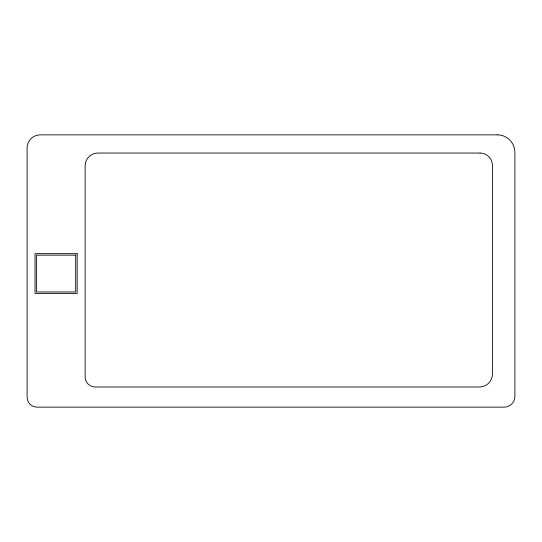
<?xml version="1.0" encoding="UTF-8"?>
<svg xmlns="http://www.w3.org/2000/svg" width="542" height="542" viewBox="0 0 542 542"><rect width="100%" height="100%" fill="white"/><g stroke="black" fill="none" stroke-linecap="round" stroke-linejoin="round"><path stroke-width="0.81" d="M497.319 134.856L40.271 134.856A13.171 13.171 0 0 0 27.1 148.027L27.1 397.178A9.966 9.966 0 0 0 37.066 407.144L504.168 407.144A10.732 10.732 0 0 0 514.9 396.412L514.9 152.438A17.581 17.581 0 0 0 497.319 134.856M480.063 153.047L97.899 153.047A12.764 12.764 0 0 0 85.135 165.805L85.135 376.92A10.074 10.074 0 0 0 95.209 387.002L479.44 387.002A13.008 13.008 0 0 0 492.448 373.994L492.448 165.432A12.385 12.385 0 0 0 480.063 153.047M77.16 253.676L35.006 253.676L35.006 293.459L77.16 293.459L77.16 253.676M75.684 255.153L36.483 255.153L36.483 291.975L75.684 291.975L75.684 255.153"/></g></svg>
